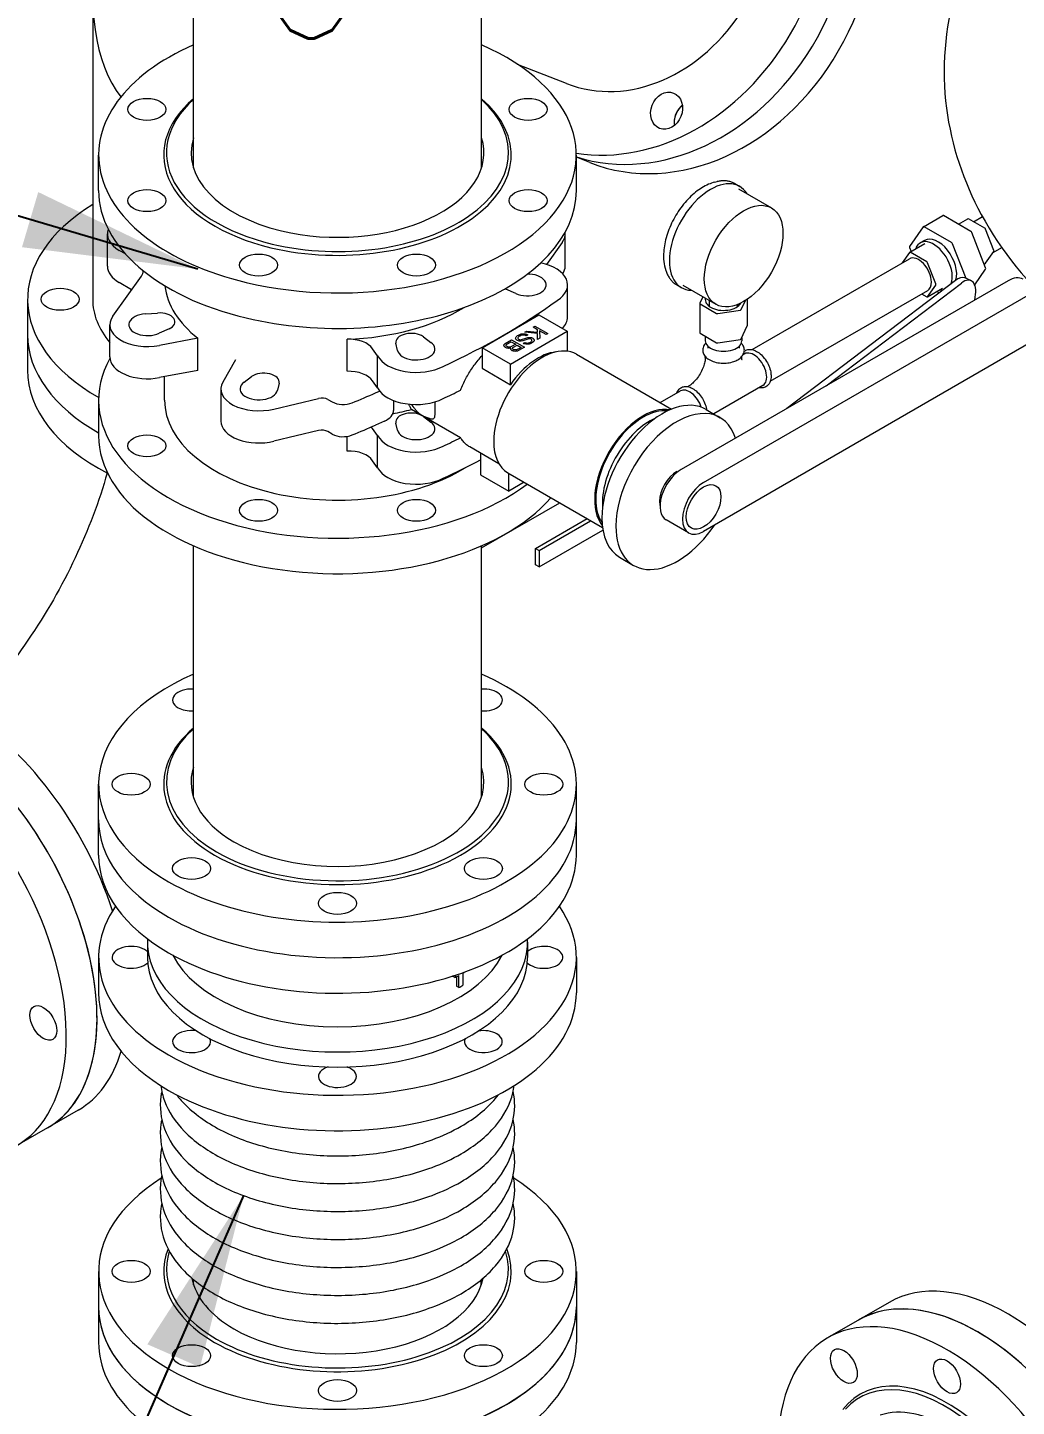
# Model space of a CAD drawing. Header units: millimetres. Extents: x -312439 to 477422, y -331570 to 212570.
# Drawn here: x 343486 to 344193, y 139123 to 140110 of the extents above; entities that cross this region are included whole.
import ezdxf

# ---------------------------------------------------------------- set-up
doc = ezdxf.new("R2010")
doc.units = ezdxf.units.MM
doc.layers.add('ARCONDTEXTO', color=4, linetype='Continuous')
doc.layers.add('TEXTO FORMATO', color=4, linetype='Continuous')
doc.styles.add('ROMAND', font='ROMAND.SHX')
doc.styles.add('ROMANS', font='romans.shx', dxfattribs={"height": 187.5})
doc.dimstyles.new('1-50 (MILIMETRO)', dxfattribs={"dimscale": 0, "dimtxt": 125, "dimasz": 125, "dimexe": 100, "dimexo": 100, "dimgap": 50, "dimtad": 0, "dimdec": 0, "dimzin": 0, "dimdsep": 46, "dimtxsty": 'ROMAND', "dimcen": -390, "dimclrd": 1, "dimclre": 1, "dimclrt": 3, "dimadec": 0, "dimazin": 0, "dimtfac": 1, "dimtdec": 0, "dimtix": 1, "dimtmove": 2, "dimatfit": 2, "dimfxl": 1, "dimtvp": 1, "dimtolj": 1, "dimtzin": 0, "dimarcsym": 0})

msp = doc.modelspace()

# ---------------------------------------------------------------- linework, layer by layer
at = {"color": 5, "linetype": 'Continuous', "lineweight": 0, "extrusion": (4.44089e-16, 0.816497, 0.57735)}
for p, q in [((343604.425, 140009.347), (343604.425, 140494.298)), ((343810.55, 140009.347), (343810.55, 140340.239)), ((344126.509, 139967.044), (344116.713, 139953.107)), ((344126.634, 139967.159), (344140.49, 139975.159)), ((344146.781, 139955.793), (344127.19, 139967.104)), ((344160.638, 139963.793), (344141.046, 139975.104)), ((344151.622, 139968.998), (344158.367, 139972.892)), ((344170.587, 139966.049), (344158.81, 139972.849)), ((344162.48, 139970.729), (344168.822, 139974.391)), ((344127.479, 139957.414), (344124.335, 139955.599)), ((344171.115, 139937.698), (344161.319, 139962.946)), ((344177.018, 139950.197), (344171.129, 139965.375)), ((344116.699, 139948.8), (344111.372, 139941.222)), ((344116.713, 139952.199), (344117.776, 139949.457)), ((344116.798, 139948.892), (344127.51, 139955.077)), ((344129.018, 139942.049), (344117.24, 139948.849)), ((344157.08, 139930.159), (344147.463, 139954.946)), ((344171.129, 139941.097), (344177.018, 139949.475)), ((344176.456, 139948.676), (344182.649, 139952.251)), ((344004.036, 139879.252), (344116.607, 139944.245)), ((344135.449, 139926.197), (344129.56, 139941.375)), ((344163.273, 139925.634), (344171.115, 139936.79)), ((344170.051, 139940.44), (344171.03, 139941.005)), ((344017.08, 139856.66), (344129.651, 139921.653)), ((344125.347, 139919.168), (344129.018, 139917.049)), ((344129.46, 139917.005), (344140.173, 139923.19)), ((344129.56, 139917.097), (344135.449, 139925.475)), ((344136.205, 139920.899), (344137.828, 139919.962)), ((343938.35, 139841.328), (343952.868, 139849.71)), ((343810.55, 139737.419), (343866.458, 139769.698)), ((343604.425, 139559.347), (343604.425, 139738.975)), ((343810.55, 139559.347), (343810.55, 139738.975))]:
    msp.add_line(p, q, dxfattribs=at)
at = {"color": 4, "linetype": 'Continuous', "lineweight": 0, "extrusion": (4.44089e-16, 0.816497, 0.57735)}
for p, q in [((343532.376, 140133.794), (343532.376, 139915.277)), ((343871.193, 140069.58), (343836.325, 140083.233)), ((343536.635, 139993.048), (343536.635, 140018.448)), ((343878.339, 139993.048), (343878.339, 140018.448)), ((343887.926, 140013.047), (343878.339, 140016.801)), ((343977.337, 139998.992), (343979.026, 139999.388)), ((343991.6, 139998.001), (343995.233, 139995.903)), ((343994.276, 139994.246), (344017.917, 139980.598)), ((343542.873, 139939.02), (343542.873, 139962.02)), ((343870.378, 139939.02), (343870.378, 139962.02)), ((343555.79, 139947.667), (343551.318, 139950.249)), ((343868.138, 139955.789), (343857.011, 139940.198)), ((343941.893, 139937.601), (343942.394, 139935.939)), ((343546.837, 139903.307), (343567.201, 139931.846)), ((343560.244, 139922.096), (343551.318, 139927.249)), ((343843.554, 139933.393), (343844.919, 139933.296)), ((344187.164, 139928.505), (343953.337, 139793.505)), ((344149.435, 139928.789), (344028.889, 139837.125)), ((344057.005, 139853.358), (344153.728, 139926.907)), ((344160.612, 139928.61), (344156.319, 139930.492)), ((343834.981, 139919.444), (343828.002, 139922.589)), ((343872.104, 139902.572), (343872.104, 139925.572)), ((343949.883, 139925.744), (343953.515, 139923.647)), ((343954.472, 139925.304), (343978.112, 139911.655)), ((343968.802, 139917.03), (343966.695, 139912.492)), ((343969.367, 139784.25), (344203.194, 139919.25)), ((343485.836, 139915.277), (343485.836, 139864.477)), ((343966.665, 139912.36), (343966.665, 139891.36)), ((343966.924, 139911.999), (343978.702, 139905.199)), ((343973.628, 139910.021), (343973.628, 139914.244)), ((343979.557, 139905.067), (343995.645, 139907.556)), ((343993.649, 139910.021), (343993.649, 139911.499)), ((343996.271, 139907.917), (343999.273, 139914.385)), ((344000.612, 139915.264), (344000.612, 139896.338)), ((343544.596, 139874.076), (343544.596, 139897.076)), ((343570.056, 139904.796), (343578.842, 139905.422)), ((343810.936, 139880.63), (343851.531, 139904.067)), ((343851.531, 139904.067), (343871.828, 139892.348)), ((343586.973, 139894.089), (343579.993, 139890.944)), ((343607.592, 139887.428), (343580.195, 139882.212)), ((343607.592, 139864.428), (343607.592, 139887.428)), ((343768.905, 139888.469), (343774.351, 139884.439)), ((343831.233, 139868.911), (343871.828, 139892.348)), ((343834.932, 139887.431), (343835.04, 139887.891)), ((343834.954, 139886.945), (343834.932, 139887.431)), ((343835.127, 139886.646), (343834.954, 139886.945)), ((343835.04, 139887.891), (343835.278, 139888.303)), ((343835.278, 139888.303), (343835.493, 139888.577)), ((343835.493, 139888.577), (343835.774, 139888.838)), ((343835.774, 139888.838), (343836.292, 139889.262)), ((343836.292, 139889.262), (343837.068, 139889.71)), ((343836.55, 139887.767), (343836.507, 139887.642)), ((343836.507, 139887.642), (343836.507, 139887.343)), ((343836.507, 139887.343), (343836.637, 139887.069)), ((343836.68, 139888.041), (343836.55, 139887.767)), ((343836.637, 139887.069), (343836.896, 139886.77)), ((343836.896, 139888.315), (343836.68, 139888.041)), ((343837.198, 139888.589), (343836.896, 139888.315)), ((343837.068, 139889.71), (343837.521, 139889.947)), ((343837.586, 139888.863), (343837.198, 139888.589)), ((343837.521, 139889.947), (343837.996, 139890.146)), ((343837.802, 139888.988), (343837.586, 139888.863)), ((343838.32, 139889.237), (343837.802, 139888.988)), ((343837.996, 139890.146), (343838.471, 139890.32)), ((343839.01, 139889.486), (343838.32, 139889.237)), ((343838.471, 139890.32), (343838.924, 139890.457)), ((343838.924, 139890.457), (343839.398, 139890.557)), ((343839.657, 139889.66), (343839.01, 139889.486)), ((343839.398, 139890.557), (343839.895, 139890.619)), ((343840.304, 139889.71), (343839.657, 139889.66)), ((343839.83, 139886.621), (343841.405, 139887.157)), ((343839.895, 139890.619), (343840.563, 139890.632)), ((343840.995, 139889.685), (343840.304, 139889.71)), ((343840.563, 139890.632), (343841.297, 139890.607)), ((343841.513, 139889.586), (343840.995, 139889.685)), ((343841.297, 139890.607), (343841.815, 139890.507)), ((343841.405, 139887.157), (343843.541, 139887.867)), ((343841.426, 139891.771), (343842.807, 139892.568)), ((343850.66, 139890.824), (343841.426, 139891.771)), ((343841.987, 139889.411), (343841.513, 139889.586)), ((343841.815, 139890.507), (343842.289, 139890.383)), ((343842.505, 139889.212), (343841.987, 139889.411)), ((343842.289, 139890.383), (343842.764, 139890.208)), ((343843.584, 139889.835), (343842.505, 139889.212)), ((343842.764, 139890.208), (343843.196, 139890.009)), ((343842.807, 139892.568), (343850.574, 139891.771)), ((343843.196, 139890.009), (343843.584, 139889.835)), ((343843.541, 139887.867), (343843.8, 139887.916)), ((343843.8, 139887.916), (343844.296, 139888.004)), ((343844.512, 139887.007), (343843.951, 139886.883)), ((343844.296, 139888.004), (343844.792, 139888.041)), ((343844.792, 139887.044), (343844.512, 139887.007)), ((343844.792, 139888.041), (343845.051, 139888.041)), ((343845.439, 139886.995), (343844.792, 139887.044)), ((343845.051, 139888.041), (343845.741, 139887.966)), ((343846.043, 139886.77), (343845.439, 139886.995)), ((343845.741, 139887.966), (343846.173, 139887.867)), ((343846.173, 139887.867), (343846.82, 139887.617)), ((343846.82, 139887.617), (343847.208, 139887.393)), ((343847.208, 139887.393), (343847.575, 139887.132)), ((343847.467, 139895.309), (343848.632, 139895.981)), ((343850.574, 139893.515), (343847.467, 139895.309)), ((343847.575, 139887.132), (343847.834, 139886.858)), ((343848.632, 139895.981), (343857.866, 139890.7)), ((343850.574, 139891.771), (343850.574, 139893.515)), ((343850.66, 139886.49), (343850.66, 139890.824)), ((343852.128, 139887.386), (343850.66, 139886.49)), ((343856.701, 139890.027), (343852.084, 139892.643)), ((343852.084, 139892.643), (343852.128, 139887.386)), ((343857.866, 139890.7), (343856.701, 139890.027)), ((343871.828, 139892.348), (343871.828, 139878.118)), ((343966.924, 139890.999), (343978.702, 139884.199)), ((343970.595, 139888.88), (343970.595, 139885.605)), ((343996.271, 139886.917), (344000.582, 139896.206)), ((343996.682, 139887.803), (343996.682, 139885.605)), ((343714.315, 139863.739), (343714.315, 139886.739)), ((343736.161, 139874.829), (343732.561, 139879.827)), ((343750.359, 139878.702), (343749.275, 139883.775)), ((343810.936, 139880.63), (343810.936, 139865.913)), ((343831.233, 139868.911), (343810.936, 139880.63)), ((343826.583, 139882.603), (343826.712, 139882.927)), ((343826.583, 139882.255), (343826.583, 139882.603)), ((343826.626, 139882.13), (343826.583, 139882.255)), ((343826.712, 139881.831), (343826.626, 139882.13)), ((343826.712, 139882.927), (343826.928, 139883.201)), ((343826.842, 139881.507), (343826.712, 139881.831)), ((343827.058, 139881.233), (343826.842, 139881.507)), ((343826.928, 139883.201), (343827.187, 139883.45)), ((343827.748, 139880.735), (343827.058, 139881.233)), ((343827.187, 139883.45), (343827.36, 139883.6)), ((343827.36, 139883.6), (343831.933, 139886.24)), ((343828.525, 139880.386), (343827.748, 139880.735)), ((343828.136, 139882.304), (343828.179, 139882.628)), ((343828.223, 139882.005), (343828.136, 139882.304)), ((343828.179, 139882.628), (343828.395, 139882.902)), ((343828.481, 139881.706), (343828.223, 139882.005)), ((343828.395, 139882.902), (343828.697, 139883.176)), ((343828.827, 139881.457), (343828.481, 139881.706)), ((343828.999, 139880.262), (343828.525, 139880.386)), ((343828.697, 139883.176), (343831.761, 139884.945)), ((343829.258, 139881.208), (343828.827, 139881.457)), ((343829.474, 139880.187), (343828.999, 139880.262)), ((343829.733, 139881.084), (343829.258, 139881.208)), ((343829.949, 139880.162), (343829.474, 139880.187)), ((343830.121, 139881.009), (343829.733, 139881.084)), ((343830.984, 139880.262), (343829.949, 139880.162)), ((343830.553, 139881.009), (343830.121, 139881.009)), ((343830.984, 139881.059), (343830.553, 139881.009)), ((343831.416, 139881.208), (343830.984, 139881.059)), ((343831.545, 139880.386), (343830.984, 139880.262)), ((343831.329, 139879.913), (343831.459, 139880.237)), ((343831.373, 139879.639), (343831.329, 139879.913)), ((343831.459, 139879.34), (343831.373, 139879.639)), ((343831.89, 139881.383), (343831.416, 139881.208)), ((343831.459, 139880.237), (343831.545, 139880.386)), ((343831.675, 139879.066), (343831.459, 139879.34)), ((343831.933, 139878.817), (343831.675, 139879.066)), ((343831.761, 139884.945), (343834.954, 139883.151)), ((343834.954, 139883.151), (343831.89, 139881.383)), ((343831.933, 139886.24), (343841.167, 139880.959)), ((343832.494, 139878.493), (343831.933, 139878.817)), ((343832.926, 139878.293), (343832.494, 139878.493)), ((343832.753, 139880.237), (343832.796, 139880.461)), ((343832.753, 139879.938), (343832.753, 139880.237)), ((343832.926, 139879.639), (343832.753, 139879.938)), ((343832.796, 139880.461), (343833.012, 139880.735)), ((343833.271, 139879.39), (343832.926, 139879.639)), ((343833.401, 139878.169), (343832.926, 139878.293)), ((343833.012, 139880.735), (343833.357, 139880.984)), ((343833.703, 139879.19), (343833.271, 139879.39)), ((343833.357, 139880.984), (343835.99, 139882.553)), ((343833.918, 139878.069), (343833.401, 139878.169)), ((343834.177, 139879.066), (343833.703, 139879.19)), ((343834.436, 139878.019), (343833.918, 139878.069)), ((343835.127, 139879.066), (343834.177, 139879.066)), ((343834.997, 139878.044), (343834.436, 139878.019)), ((343835.083, 139878.044), (343834.997, 139878.044)), ((343835.644, 139878.119), (343835.083, 139878.044)), ((343835.45, 139886.26), (343835.127, 139886.646)), ((343835.644, 139879.165), (343835.127, 139879.066)), ((343835.774, 139885.998), (343835.45, 139886.26)), ((343836.076, 139879.315), (343835.644, 139879.165)), ((343836.162, 139878.219), (343835.644, 139878.119)), ((343836.205, 139885.749), (343835.774, 139885.998)), ((343835.99, 139882.553), (343838.881, 139880.884)), ((343836.55, 139879.489), (343836.076, 139879.315)), ((343836.594, 139878.368), (343836.162, 139878.219)), ((343836.939, 139885.5), (343836.205, 139885.749)), ((343836.766, 139879.614), (343836.55, 139879.489)), ((343837.025, 139878.567), (343836.594, 139878.368)), ((343838.881, 139880.884), (343836.766, 139879.614)), ((343836.896, 139886.77), (343837.349, 139886.534)), ((343837.413, 139885.375), (343836.939, 139885.5)), ((343841.167, 139880.959), (343837.025, 139878.567)), ((343837.349, 139886.534), (343837.759, 139886.397)), ((343838.169, 139885.313), (343837.413, 139885.375)), ((343837.759, 139886.397), (343838.19, 139886.347)), ((343838.967, 139885.326), (343838.169, 139885.313)), ((343838.19, 139886.347), (343838.665, 139886.372)), ((343838.665, 139886.372), (343839.204, 139886.459)), ((343839.722, 139885.487), (343838.967, 139885.326)), ((343839.204, 139886.459), (343839.83, 139886.621)), ((343839.959, 139885.55), (343839.722, 139885.487)), ((343843.67, 139886.795), (343839.959, 139885.55)), ((343840.304, 139883.756), (343841.426, 139884.404)), ((343840.52, 139883.631), (343840.304, 139883.756)), ((343840.909, 139883.457), (343840.52, 139883.631)), ((343841.34, 139883.308), (343840.909, 139883.457)), ((343842.117, 139883.108), (343841.34, 139883.308)), ((343841.426, 139884.404), (343841.901, 139884.18)), ((343841.901, 139884.18), (343842.376, 139884.055)), ((343842.786, 139883.046), (343842.117, 139883.108)), ((343842.376, 139884.055), (343843.109, 139883.98)), ((343843.239, 139883.058), (343842.786, 139883.046)), ((343843.109, 139883.98), (343843.454, 139883.98)), ((343843.886, 139883.133), (343843.239, 139883.058)), ((343843.454, 139883.98), (343844.015, 139884.055)), ((343843.951, 139886.883), (343843.67, 139886.795)), ((343844.123, 139883.171), (343843.886, 139883.133)), ((343844.015, 139884.055), (343844.49, 139884.18)), ((343844.576, 139883.283), (343844.123, 139883.171)), ((343844.49, 139884.18), (343844.965, 139884.354)), ((343844.792, 139883.357), (343844.576, 139883.283)), ((343845.267, 139883.482), (343844.792, 139883.357)), ((343844.965, 139884.354), (343845.612, 139884.678)), ((343845.698, 139883.681), (343845.267, 139883.482)), ((343845.612, 139884.678), (343845.957, 139884.927)), ((343846.173, 139883.905), (343845.698, 139883.681)), ((343845.957, 139884.927), (343846.367, 139885.338)), ((343846.54, 139886.26), (343846.043, 139886.77)), ((343847.165, 139884.478), (343846.173, 139883.905)), ((343846.367, 139885.338), (343846.518, 139885.624)), ((343846.518, 139885.624), (343846.583, 139885.936)), ((343846.583, 139885.936), (343846.54, 139886.26)), ((343847.316, 139884.616), (343847.165, 139884.478)), ((343847.597, 139884.902), (343847.316, 139884.616)), ((343847.726, 139885.051), (343847.597, 139884.902)), ((343847.942, 139885.326), (343847.726, 139885.051)), ((343847.834, 139886.858), (343848.007, 139886.584)), ((343848.071, 139885.6), (343847.942, 139885.326)), ((343848.007, 139886.584), (343848.115, 139886.297)), ((343848.158, 139885.898), (343848.071, 139885.6)), ((343848.115, 139886.297), (343848.158, 139885.898)), ((344203.194, 139884.25), (343969.367, 139749.25)), ((343972.432, 139881.751), (343972.432, 139880.414)), ((343979.557, 139884.067), (343995.645, 139886.556)), ((343994.845, 139881.751), (343994.845, 139880.414)), ((343634.533, 139871.873), (343625.499, 139856.055)), ((343736.161, 139851.829), (343736.161, 139874.829)), ((343831.233, 139854.194), (343831.233, 139868.911)), ((343878.341, 139875.974), (343946.447, 139836.653)), ((343970.595, 139873.714), (343970.595, 139874.33)), ((343996.682, 139873.714), (343996.682, 139874.33)), ((343998.767, 139876.21), (343997.536, 139875.499)), ((343607.592, 139864.428), (343580.195, 139859.212)), ((343583.788, 139843.048), (343583.788, 139859.896)), ((343640.623, 139855.939), (343646.07, 139859.969)), ((343810.936, 139865.913), (343831.233, 139854.194)), ((343624.136, 139851.154), (343624.136, 139828.154)), ((343665.7, 139855.275), (343664.615, 139850.202)), ((343736.161, 139851.829), (343732.561, 139856.827)), ((343734.712, 139848.349), (343737.615, 139849.628)), ((343958.67, 139853.06), (343958.137, 139852.752)), ((344011.811, 139853.618), (343976.636, 139833.309)), ((343536.635, 139843.048), (343536.635, 139817.648)), ((343662.036, 139836.796), (343693.96, 139844.391)), ((343700.623, 139843.622), (343703.68, 139841.857)), ((343747.613, 139842.856), (343747.613, 139835.792)), ((343741.055, 139828.143), (343734.712, 139825.349)), ((343795.522, 139816.236), (343760.423, 139836.5)), ((343768.905, 139831.469), (343774.351, 139827.439)), ((343971.29, 139836.45), (343981.304, 139830.567)), ((343693.96, 139821.391), (343662.036, 139813.796)), ((343703.68, 139818.857), (343700.623, 139820.622)), ((343736.161, 139817.829), (343732.561, 139822.827)), ((343750.359, 139821.702), (343749.275, 139826.775)), ((343714.315, 139806.739), (343714.315, 139817.208)), ((343736.161, 139794.829), (343736.161, 139817.829)), ((343822.927, 139797.659), (343802.126, 139809.668)), ((343736.161, 139794.829), (343732.561, 139799.827)), ((343809.841, 139805.214), (343809.841, 139789.772)), ((343809.841, 139789.772), (343830.138, 139778.053)), ((343829.351, 139791.122), (343897.033, 139752.046)), ((343830.138, 139778.053), (343830.138, 139790.667)), ((343841.062, 139784.36), (343830.138, 139778.053)), ((343849.145, 139737.114), (343886.02, 139758.404)), ((343851.699, 139735.639), (343888.575, 139756.929)), ((343851.699, 139723.839), (343897.323, 139750.18)), ((343958.651, 139748.188), (343942.62, 139757.443)), ((343849.145, 139725.314), (343849.145, 139737.114)), ((343849.145, 139737.114), (343851.699, 139735.639)), ((343851.699, 139735.639), (343851.699, 139723.839)), ((343909.25, 139730.851), (343919.264, 139724.968)), ((343851.699, 139723.839), (343849.145, 139725.314)), ((343536.635, 139517.648), (343536.635, 139568.448)), ((343878.339, 139517.648), (343878.339, 139568.448)), ((343571.541, 139455.461), (343571.541, 139444.648)), ((343843.434, 139455.461), (343843.434, 139444.648)), ((343536.635, 139444.648), (343536.635, 139419.248)), ((343878.339, 139444.648), (343878.339, 139419.248)), ((343797.102, 139433.335), (343797.102, 139424.638)), ((343791.439, 139430.164), (343789.837, 139431.089)), ((343792.653, 139430.811), (343792.653, 139423.916)), ((343794.253, 139422.993), (343792.653, 139423.916)), ((343794.253, 139422.993), (343794.253, 139431.69)), ((343522.1, 139335.44), (343478.106, 139310.04)), ((343536.635, 139220.048), (343536.635, 139169.248)), ((343878.339, 139220.048), (343878.339, 139169.248)), ((343604.609, 139210.373), (343604.609, 139214.123)), ((343810.366, 139210.373), (343810.366, 139214.123)), ((344102.056, 139197.885), (344058.062, 139172.485))]:
    msp.add_line(p, q, dxfattribs=at)
at = {"color": 4, "linetype": 'Continuous', "lineweight": 0}
for centre, major_axis, ratio, start_param, end_param in [((343950.219, 140172.138), (-62.293, -159.091), 0.8133896, 0, 2.7721926), ((343916.518, 140185.334), (62.293, 159.091), 0.8133896, 3.3210613, 5.7170734), ((343933.369, 140178.736), (-62.293, -159.091), 0.8133896, 0.0554243, 2.6712437), ((343933.369, 140178.736), (62.293, 159.091), 0.8133896, 3.197017, 5.8128363), ((343916.518, 140185.334), (45.325, 115.754), 0.8133896, 3.1415927, 5.8476683), ((343656.688, 140224.279), (-83.802, -180.843), 0.5077224, 5.209054, 6.0289985), ((343707.487, 140018.448), (-170.852, 0), 0.5773503, 5.3599285, 7.4612826), ((343707.487, 140018.448), (-170.852, 0), 0.5773503, 1.1780972, 4.0648495), ((343707.487, 140018.448), (-124.312, 0), 0.5773503, 5.6898207, 7.4612826), ((343707.487, 140020.048), (122.352, 0), 0.5773503, 2.5724111, 4.3196899), ((343707.487, 140018.448), (-124.312, 0), 0.5773503, 1.1780972, 3.7349573), ((343707.487, 140020.048), (122.352, 0), 0.5773503, 4.3196899, 6.8523669), ((343959.728, 140043.476), (-4.957, -12.659), 0.8133896, 4.0999845, 5.3247935), ((343959.728, 140043.476), (4.957, 12.659), 0.8133896, 1.448158, 2.1832008), ((343959.728, 140043.476), (4.957, 12.659), 0.8133896, 0.9583918, 1.448158), ((343974.374, 139959.775), (-20.859, -36.128), 0.5773503, 2.8375594, 6.5872185), ((343707.487, 139993.048), (170.852, 0), 0.5773503, 3.1415927, 4.3196899), ((343707.487, 139993.048), (170.852, 0), 0.5773503, 4.3196899, 6.2831853), ((343656.688, 139915.277), (-170.852, 0), 0.5773503, 5.5272038, 7.0751373), ((343571.705, 139962.02), (-28.832, 0), 0.5773503, 6.078, 7.0685835), ((343843.269, 139962.02), (27.109, 0), 0.5773503, 5.8737687, 6.3559681), ((343571.705, 139939.02), (-28.832, 0), 0.5773503, 0, 0.7853982), ((343843.298, 139925.572), (28.806, 0), 0.5773503, 5.5507149, 7.5144461), ((343843.269, 139939.02), (27.109, 0), 0.5773503, 5.9220989, 6.2831853), ((343550.215, 139935.886), (18.371, 0), 0.5773503, 5.8923976, 6.2577611), ((343843.269, 139925.576), (13.472, 0), 0.5773503, 4.0497563, 7.7312146), ((344149.435, 139914.789), (6.884, 15.704), 0.493747, 0, 0.7260513), ((344153.728, 139912.907), (-6.884, -15.704), 0.493747, 1.8967117, 3.867644), ((344187.164, 139911.005), (10.717, 18.562), 0.5773503, 0, 0.7853982), ((343707.487, 139929.548), (-123.699, 0), 0.5773503, 0.06591, 0.6307786), ((343834.783, 139927.606), (-11.023, 0), 0.5773503, 0.8477105, 0.9081637), ((343656.688, 139915.277), (-124.312, 0), 0.5773503, 0, 0.4471198), ((343656.688, 139915.277), (124.312, 0), 0.5773503, 3.1415927, 3.5887125), ((343707.487, 139958.048), (123.699, 0), 0.5773503, 4.7676151, 5.5340199), ((343458.072, 140102.048), (520.517, 0), 0.5773503, 5.3865482, 5.6090261), ((343967.55, 139912.36), (-0.885, 0), 0.5773503, 6.0213859, 7.0685835), ((343983.638, 139914.849), (-13.044, 0), 0.5773503, 6.1406542, 7.0685835), ((343983.638, 139906.605), (-13.044, 0), 0.5773503, 5.5872933, 5.7039844), ((343983.638, 139914.849), (-13.044, 0), 0.5773503, 0.7853982, 2.8363511), ((343983.638, 139906.605), (-13.044, 0), 0.5773503, 3.7207935, 3.8374847), ((343995.416, 139908.049), (0.885, 0), 0.5773503, 4.9741884, 6.0213859), ((343571.705, 139897.076), (-27.109, 0), 0.5773503, 5.8737687, 8.1724889), ((343571.705, 139897.076), (-13.472, 0), 0.5773503, 4.8351545, 8.5166127), ((343580.192, 139899.106), (11.023, 0), 0.5773503, 5.3750201, 7.9767471), ((343843.298, 139902.572), (28.806, 0), 0.5773503, 5.7666453, 6.2831853), ((343979.328, 139905.56), (0.885, 0), 0.5773503, 3.9269908, 4.9741884), ((343656.688, 139889.877), (-170.852, 0), 0.5773503, 0, 0.7916563), ((343656.688, 139889.877), (170.852, 0), 0.5773503, 3.1415927, 3.9332489), ((343715.329, 139876.149), (-18.371, 0), 0.5773503, 3.4957179, 4.7676151), ((343760.215, 139884.554), (11.023, 0), 0.5773503, 0.6626311, 3.2643581), ((343967.55, 139891.36), (-0.885, 0), 0.5773503, 0, 0.7853982), ((343995.416, 139887.049), (0.885, 0), 0.5773503, 4.9741884, 6.0213859), ((343999.727, 139896.338), (0.885, 0), 0.5773503, 6.0213859, 6.2831853), ((343763.73, 139879.654), (-13.472, 0), 0.5773503, 0.1227655, 3.8042237), ((343853.846, 139833.548), (-24.495, -42.426), 0.5773503, 3.1415927, 5.4977871), ((343850.983, 139835.201), (23.27, 40.305), 0.5773503, 0.3872078, 1.4290703), ((343983.638, 139885.605), (-13.044, 0), 0.5773503, 0, 3.1415927), ((343979.328, 139884.56), (0.885, 0), 0.5773503, 3.9269908, 4.9741884), ((344005.289, 139864.914), (6.522, -11.296), 0.5773503, 0, 3.1415927), ((343707.487, 139843.048), (170.852, 0), 0.5773503, 2.833735, 5.6302998), ((343571.705, 139874.076), (-27.109, 0), 0.5773503, 0, 1.8893036), ((343763.737, 139879.638), (-28.806, 0), 0.5773503, 0.2933434, 2.3032668), ((343656.688, 139864.477), (-170.852, 0), 0.5773503, 0, 0.8434161), ((343654.76, 139856.054), (11.023, 0), 0.5773503, 6.1604182, 8.7621453), ((343715.329, 139853.149), (-18.371, 0), 0.5773503, 3.4957179, 4.7676151), ((343651.245, 139851.154), (27.109, 0), 0.5773503, 2.8230854, 5.1218056), ((343651.245, 139851.154), (-13.472, 0), 0.5773503, 5.6205526, 9.3020109), ((343419.211, 140085.092), (517.381, 0), 0.5773503, 5.3282352, 5.3682023), ((343763.737, 139856.638), (-28.806, 0), 0.5773503, 0.2933434, 2.3032668), ((343458.072, 140079.048), (520.517, 0), 0.5773503, 5.3865482, 5.4177363), ((343959.39, 139838.414), (6.522, -11.296), 0.5773503, 1.2234231, 3.1415927), ((343707.487, 139843.048), (-123.699, 0), 0.5773503, 0, 2.4003829), ((343696.293, 139841.122), (6.124, 0), 0.5773503, 0.7853982, 1.961584), ((343711.475, 139846.357), (11.023, 0), 0.5773503, 3.9269908, 5.3544297), ((343926.095, 139791.835), (-24.495, -42.426), 0.5773503, 3.3370905, 6.064011), ((343940.27, 139783.651), (-31.02, -52.799), 0.5823607, 3.1415927, 5.5021835), ((343950.284, 139777.768), (-31.02, -52.799), 0.5823607, 2.6525624, 5.5021835), ((343651.245, 139828.154), (-27.109, 0), 0.5773503, 0, 1.9802129), ((343730.95, 139835.792), (16.663, 0), 0.5773503, 5.3639692, 6.2831853), ((343707.487, 139901.048), (123.699, 0), 0.5773503, 5.0382336, 5.1546022), ((343760.215, 139827.554), (11.023, 0), 0.5773503, 0.6626311, 3.2643581), ((343558.977, 140003.791), (233.085, -175.431), 0.1043952, 5.905742, 5.9619009), ((343926.095, 139791.835), (23.921, 41.432), 0.5773503, 0.7853982, 2.8735652), ((343930.831, 139789.1), (-23.921, -41.432), 0.5773503, 3.805993, 5.5722222), ((343926.095, 139791.835), (23.921, 41.432), 0.5773503, 0.2430827, 0.7853982), ((343696.293, 139818.122), (-6.124, 0), 0.5773503, 3.9269908, 5.1031767), ((343711.475, 139823.357), (-11.023, 0), 0.5773503, 0.7853982, 2.212837), ((343419.211, 140062.092), (-517.381, 0), 0.5773503, 2.1866425, 2.2266097), ((343715.329, 139819.149), (-18.371, 0), 0.5773503, 3.4957179, 3.6171654), ((343763.73, 139822.654), (-13.472, 0), 0.5773503, 0.1227655, 3.8042237), ((343707.487, 139817.648), (-170.852, 0), 0.5773503, 0, 2.6758126), ((343763.737, 139822.638), (-28.806, 0), 0.5773503, 0.2933434, 2.3032668), ((343458.072, 140045.048), (520.517, 0), 0.5773503, 5.3865482, 5.4177363), ((343853.846, 139833.548), (-24.495, -42.426), 0.5773503, 5.4977871, 6.2831853), ((343715.329, 139796.149), (-18.371, 0), 0.5773503, 3.4957179, 4.7676151), ((343458.072, 140022.048), (520.517, 0), 0.5773503, 5.3865482, 5.4544475), ((343763.737, 139799.638), (-28.806, 0), 0.5773503, 0.2933434, 2.3032668), ((343953.337, 139776.005), (-10.717, -18.562), 0.5773503, 3.9269908, 6.2831853), ((343950.284, 139777.768), (-8.773, -15.195), 0.5773503, 3.9269908, 5.4977871), ((343969.367, 139766.75), (10.717, 18.562), 0.5773503, 0.7853982, 3.9269908), ((343950.284, 139777.768), (-8.773, -15.195), 0.5773503, 5.4977871, 5.7209135), ((343940.27, 139783.651), (-31.02, -52.799), 0.5823607, 5.5021835, 6.2831853), ((343950.284, 139777.768), (-31.02, -52.799), 0.5823607, 5.5021835, 7.7405636), ((343707.487, 139568.448), (-170.852, 0), 0.5773503, 5.3599285, 7.0685835), ((343707.487, 139568.448), (-170.852, 0), 0.5773503, 0.7853982, 4.0648495), ((343392.68, 139458.002), (-85.426, 147.962), 0.5773503, 2.4008806, 7.0238973), ((343414.677, 139470.702), (85.426, -147.962), 0.5773503, 0, 3.1415927), ((343603.131, 139628.698), (-13.595, 0), 0.5773503, 4.6170765, 7.0685835), ((343811.843, 139628.698), (-13.595, 0), 0.5773503, 1.4754839, 4.8077014), ((343436.674, 139483.402), (-85.426, 147.962), 0.5773503, 4.3548974, 5.4977871), ((343603.131, 139628.698), (-13.595, 0), 0.5773503, 0.7853982, 1.6661088), ((343414.677, 139470.702), (-85.426, 147.962), 0.5773503, 3.1415927, 5.4977871), ((343707.487, 139568.448), (-124.312, 0), 0.5773503, 5.6898207, 7.0685835), ((343707.487, 139570.048), (122.352, 0), 0.5773503, 2.5724111, 3.9269908), ((343707.487, 139568.448), (-124.312, 0), 0.5773503, 0.7853982, 3.7349573), ((343707.487, 139570.048), (122.352, 0), 0.5773503, 3.9269908, 6.8523669), ((343707.487, 139543.048), (-170.852, 0), 0.5773503, 0, 0.7853982), ((343707.487, 139543.048), (170.852, 0), 0.5773503, 3.1415927, 3.9269908), ((343707.487, 139543.048), (-170.852, 0), 0.5773503, 0.7853982, 3.1415927), ((343707.487, 139543.048), (170.852, 0), 0.5773503, 3.9269908, 6.2831853), ((343707.487, 139517.648), (170.852, 0), 0.5773503, 3.1415927, 3.9269908), ((343707.487, 139517.648), (170.852, 0), 0.5773503, 3.9269908, 6.2831853), ((343707.487, 139444.648), (170.852, 0), 0.5773503, 2.7625544, 3.9269908), ((343707.487, 139444.648), (170.852, 0), 0.5773503, 3.9269908, 6.6622236), ((343559.906, 139444.648), (13.595, 0), 0.5773503, 0.7853982, 5.7639057), ((343707.487, 139455.461), (-135.947, 0), 0.5773503, 6.2526983, 9.455265), ((343559.906, 139444.648), (13.595, 0), 0.5773503, 0.543593, 0.7853982), ((343707.487, 139444.648), (-135.947, 0), 0.5773503, 0, 3.1415927), ((343707.487, 139465.621), (-122.474, 0), 0.5773503, 0.2785726, 2.8630201), ((343855.069, 139444.648), (13.595, 0), 0.5773503, 3.6608723, 7.0685835), ((343855.069, 139444.648), (13.595, 0), 0.5773503, 0.7853982, 2.5979996), ((343706.793, 139483.83), (125.718, 0), 0.5773503, 5.5138163, 5.529246), ((343707.487, 139489.717), (82.062, 183.423), 0.4956684, 4.6132657, 4.6141462), ((343706.793, 139490.118), (84.235, 188.281), 0.4956684, 4.6145045, 4.6247609), ((343706.793, 139483.83), (125.718, 0), 0.5773503, 5.451052, 5.481758), ((343706.793, 139475.133), (125.718, 0), 0.5773503, 5.481758, 5.5138163), ((343707.487, 139419.248), (-170.852, 0), 0.5773503, 0, 0.7853982), ((343707.487, 139419.248), (-170.852, 0), 0.5773503, 0.7853982, 3.1415927), ((343603.131, 139384.398), (13.595, 0), 0.5773503, 1.3046778, 6.5493038), ((343811.843, 139384.398), (13.595, 0), 0.5773503, 2.8754741, 7.0685835), ((343811.843, 139384.398), (13.595, 0), 0.5773503, 0.7853982, 1.8369149), ((343436.674, 139483.402), (-85.426, 147.962), 0.5773503, 3.1415927, 3.6442653), ((343707.487, 139359.442), (13.595, 0), 0.5773503, 2.090076, 7.0685835), ((343707.487, 139359.442), (13.595, 0), 0.5773503, 0.7853982, 1.0515167), ((343707.487, 139220.048), (-170.852, 0), 0.5773503, 5.5424733, 7.0685835), ((343707.487, 139220.048), (-170.852, 0), 0.5773503, 0.7853982, 3.8823047), ((343707.487, 139220.048), (-124.312, 0), 0.5773503, 6.0571064, 7.0685835), ((343707.487, 139220.048), (-124.312, 0), 0.5773503, 0.7853982, 3.3676716), ((343707.487, 139221.648), (122.352, 0), 0.5773503, 2.9580887, 3.9269908), ((343707.487, 139221.648), (122.352, 0), 0.5773503, 3.9269908, 6.4666893), ((343707.487, 139221.648), (104.716, 0), 0.5773503, 3.2490788, 3.9269908), ((343707.487, 139221.648), (104.716, 0), 0.5773503, 3.9269908, 6.1756992), ((344165.485, 139037.223), (85.426, -147.962), 0.5773503, 0, 3.1415927), ((344187.482, 139049.923), (-85.426, 147.962), 0.5773503, 5.4977871, 6.2831853), ((344143.488, 139024.523), (-85.426, 147.962), 0.5773503, 2.4008806, 7.0238973), ((344165.485, 139037.223), (-85.426, 147.962), 0.5773503, 5.4977871, 6.2831853), ((343707.487, 139194.648), (170.852, 0), 0.5773503, 3.1415927, 6.2831853), ((343707.487, 139194.648), (170.852, 0), 0.5773503, 3.1415927, 3.9269908), ((343707.487, 139194.648), (170.852, 0), 0.5773503, 3.9269908, 6.2831853), ((344187.482, 139049.923), (-85.426, 147.962), 0.5773503, 3.1415927, 5.4977871), ((343707.487, 139169.248), (-170.852, 0), 0.5773503, 0, 3.1415927), ((344165.485, 139037.223), (-85.426, 147.962), 0.5773503, 3.1415927, 5.4977871), ((344143.488, 139024.523), (-62.156, 107.657), 0.5773503, 2.9155137, 6.5092642), ((344142.102, 139023.723), (61.176, -105.96), 0.5773503, 6.0996813, 9.608282), ((344142.102, 139023.723), (52.358, -90.686), 0.5773503, 0.1074861, 3.0341065)]:
    msp.add_ellipse(centre, major_axis=major_axis, ratio=ratio, start_param=start_param, end_param=end_param, dxfattribs=at)
for centre, major_axis, ratio in [((343942.877, 140050.074), (4.957, 12.659), 0.8133896), ((343571.14, 140051.055), (-13.595, 0), 0.5773503), ((343843.835, 140051.055), (-13.595, 0), 0.5773503), ((343571.14, 139985.841), (-13.595, 0), 0.5773503), ((343843.835, 139985.841), (-13.595, 0), 0.5773503), ((343998.014, 139946.126), (-19.902, -34.471), 0.5773503), ((343651.01, 139939.728), (-13.595, 0), 0.5773503), ((343763.964, 139939.728), (-13.595, 0), 0.5773503), ((343509.106, 139915.277), (-13.595, 0), 0.5773503), ((343571.14, 139810.441), (13.595, 0), 0.5773503), ((343969.367, 139766.75), (-8.773, -15.195), 0.5773503), ((343651.01, 139764.328), (13.595, 0), 0.5773503), ((343763.964, 139764.328), (13.595, 0), 0.5773503), ((343559.906, 139568.448), (-13.595, 0), 0.5773503), ((343855.069, 139568.448), (-13.595, 0), 0.5773503), ((343603.131, 139508.198), (-13.595, 0), 0.5773503), ((343811.843, 139508.198), (-13.595, 0), 0.5773503), ((343707.487, 139483.242), (-13.595, 0), 0.5773503), ((343497.036, 139397.752), (-6.797, 11.773), 0.5773503), ((343559.906, 139220.048), (-13.595, 0), 0.5773503), ((343855.069, 139220.048), (-13.595, 0), 0.5773503), ((343603.131, 139159.798), (-13.595, 0), 0.5773503), ((343811.843, 139159.798), (-13.595, 0), 0.5773503), ((344069.697, 139152.333), (-6.797, 11.773), 0.5773503), ((344143.488, 139145.023), (-6.797, 11.773), 0.5773503), ((343707.487, 139134.842), (-13.595, 0), 0.5773503)]:
    msp.add_ellipse(centre, major_axis=major_axis, ratio=ratio, dxfattribs=at)
at = {"color": 5, "linetype": 'Continuous', "lineweight": 0}
for centre, major_axis, start_param, end_param in [((343707.487, 140020.048), (104.716, 0), 2.9636533, 4.3196899), ((343707.487, 140020.048), (104.716, 0), 4.3196899, 6.4611246), ((344127.19, 139966.196), (-0.556, 0.963), 5.4977871, 6.5449847), ((344141.046, 139974.196), (-0.556, 0.963), 5.4977871, 6.2831853), ((344158.81, 139972.126), (-0.442, 0.766), 5.4977871, 6.2831853), ((344170.587, 139965.326), (-0.442, 0.766), 4.4505896, 5.4977871), ((344133.842, 139939.134), (-9.506, 16.465), 3.5787297, 6.7505587), ((344136.986, 139940.949), (-9.506, 16.465), 3.6403335, 6.2831853), ((344160.638, 139962.885), (-0.556, 0.963), 4.4505896, 5.4977871), ((344117.394, 139952.26), (-0.556, 0.963), 0.2617994, 1.3089969), ((344117.24, 139948.126), (-0.442, 0.766), 5.4977871, 6.5449847), ((344146.781, 139954.885), (-0.556, 0.963), 4.4505896, 5.4977871), ((344176.476, 139950.149), (0.442, -0.766), 0.2617994, 1.3089969), ((344123.129, 139932.949), (6.522, -11.296), 0.7853982, 3.1415927), ((344129.018, 139941.326), (-0.442, 0.766), 4.4505896, 5.4977871), ((344170.587, 139941.771), (0.442, -0.766), 0, 0.2617994), ((344170.434, 139937.637), (0.556, -0.963), 0.2617994, 1.3089969), ((344123.129, 139932.949), (6.522, -11.296), 0, 0.7853982), ((344129.018, 139917.771), (0.442, -0.766), 5.4977871, 6.5449847), ((344134.907, 139926.149), (0.442, -0.766), 0.2617994, 1.3089969), ((344133.842, 139939.134), (-9.506, 16.465), 2.6742192, 2.8510779), ((343707.487, 139570.048), (104.716, 0), 2.9636533, 3.9269908), ((343707.487, 139570.048), (104.716, 0), 3.9269908, 6.4611246)]:
    msp.add_ellipse(centre, major_axis=major_axis, ratio=0.5773503, start_param=start_param, end_param=end_param, dxfattribs=at)
for points, knots in [([(344283.51, 140293.826), (344252.521, 140275.934), (344224.366, 140254.164), (344177.967, 140201.588), (344159.511, 140170.609), (344141.842, 140108.968), (344139.504, 140079.987), (344146.584, 140025.017), (344155.399, 139999.167), (344182.451, 139949.205), (344201.768, 139925.91), (344241.992, 139889.507), (344262.053, 139875.255), (344283.51, 139862.866)], [3.1415927, 3.1415927, 3.1415927, 3.1415927, 3.4557519, 3.4557519, 3.7629874, 3.7629874, 4.0012097, 4.0012097, 4.2299678, 4.2299678, 4.4948589, 4.4948589, 4.712389, 4.712389, 4.712389, 4.712389]), ([(343542.694, 139791.002), (343539.895, 139781.045), (343536.547, 139770.856), (343525.077, 139740.423), (343515.447, 139719.983), (343492.891, 139680.555), (343479.921, 139661.597), (343458.698, 139635.396), (343451.045, 139626.79), (343443.309, 139618.861)], [0.36979434, 0.36979434, 0.36979434, 0.36979434, 0.50760913, 0.50760913, 0.77855804, 0.77855804, 1.053397, 1.053397, 1.20100199, 1.20100199, 1.20100199, 1.20100199])]:
    msp.add_open_spline(points, degree=3, knots=knots, dxfattribs=at)
at = {"color": 4, "linetype": 'Continuous', "lineweight": 0}
for points, knots in [([(343977.337, 139998.992), (343974.363, 139998.293), (343971.273, 139996.963), (343965.131, 139993.185), (343962.081, 139990.728), (343956.341, 139984.949), (343953.652, 139981.629), (343948.902, 139974.462), (343946.84, 139970.617), (343943.548, 139962.782), (343942.319, 139958.794), (343940.82, 139951.068), (343940.551, 139947.331), (343940.939, 139941.655), (343941.309, 139939.537), (343941.893, 139937.601)], [1.2825342, 1.2825342, 1.2825342, 1.2825342, 1.6036259, 1.6036259, 1.9268175, 1.9268175, 2.2495613, 2.2495613, 2.5719277, 2.5719277, 2.8943746, 2.8943746, 3.2173127, 3.2173127, 3.4298547, 3.4298547, 3.4298547, 3.4298547]), ([(343991.6, 139998.001), (343990.901, 139998.404), (343990.167, 139998.748), (343988.638, 139999.31), (343987.842, 139999.53), (343986.198, 139999.842), (343985.35, 139999.935), (343983.608, 139999.995), (343982.716, 139999.961), (343980.895, 139999.769), (343979.967, 139999.61), (343979.026, 139999.388)], [0.78539816, 0.78539816, 0.78539816, 0.78539816, 0.88482538, 0.88482538, 0.98425259, 0.98425259, 1.08367981, 1.08367981, 1.18310702, 1.18310702, 1.28253424, 1.28253424, 1.28253424, 1.28253424]), ([(343942.394, 139935.939), (343942.673, 139935.014), (343942.999, 139934.131), (343943.742, 139932.458), (343944.16, 139931.668), (343945.082, 139930.19), (343945.587, 139929.501), (343946.68, 139928.234), (343947.267, 139927.655), (343948.519, 139926.611), (343949.183, 139926.148), (343949.883, 139925.744)], [3.42985474, 3.42985474, 3.42985474, 3.42985474, 3.52928196, 3.52928196, 3.62870917, 3.62870917, 3.72813639, 3.72813639, 3.8275636, 3.8275636, 3.92699082, 3.92699082, 3.92699082, 3.92699082]), ([(343970.943, 139883.876), (343970.638, 139883.562), (343970.359, 139883.232), (343969.448, 139881.969), (343968.993, 139880.933), (343968.687, 139878.916), (343968.763, 139877.956), (343969.329, 139876.119), (343969.826, 139875.248), (343971.226, 139873.57), (343972.179, 139872.789), (343974.456, 139871.417), (343975.806, 139870.846), (343978.712, 139870.001), (343980.268, 139869.728), (343983.427, 139869.496), (343985.029, 139869.534), (343988.14, 139869.917), (343989.648, 139870.262), (343992.018, 139871.096), (343992.939, 139871.512), (343993.78, 139871.998)], [3.4159993, 3.4159993, 3.4159993, 3.4159993, 3.5321536, 3.5321536, 3.8395299, 3.8395299, 4.1031394, 4.1031394, 4.3756618, 4.3756618, 4.6912674, 4.6912674, 5.0313579, 5.0313579, 5.3709906, 5.3709906, 5.7078929, 5.7078929, 6.0452189, 6.0452189, 6.2831853, 6.2831853, 6.2831853, 6.2831853]), ([(343993.78, 139871.998), (343994.983, 139872.692), (343996.024, 139873.528), (343997.573, 139875.405), (343998.115, 139876.434), (343998.575, 139878.466), (343998.568, 139879.443), (343998.122, 139881.306), (343997.688, 139882.187), (343996.867, 139883.292), (343996.611, 139883.591), (343996.334, 139883.876)], [0, 0, 0, 0, 0.3404824, 0.3404824, 0.6555453, 0.6555453, 0.9227642, 0.9227642, 1.1907528, 1.1907528, 1.2963897, 1.2963897, 1.2963897, 1.2963897]), ([(343998.465, 139878.093), (343999.181, 139878.645), (344000.017, 139879.034), (344001.854, 139879.453), (344002.856, 139879.458), (344005.01, 139879.085), (344006.163, 139878.651), (344008.489, 139877.364), (344009.659, 139876.481), (344011.843, 139874.386), (344012.858, 139873.175), (344014.639, 139870.556), (344015.407, 139869.149), (344016.63, 139866.264), (344017.086, 139864.786), (344017.548, 139862.316), (344017.648, 139861.31), (344017.648, 139860.339)], [3.8501977, 3.8501977, 3.8501977, 3.8501977, 4.1031394, 4.1031394, 4.3756618, 4.3756618, 4.6912674, 4.6912674, 5.0313579, 5.0313579, 5.3709906, 5.3709906, 5.7078929, 5.7078929, 6.0452189, 6.0452189, 6.2831853, 6.2831853, 6.2831853, 6.2831853]), ([(343795.522, 139850.236), (343795.675, 139850.639), (343795.833, 139851.041), (343796.553, 139852.831), (343797.16, 139854.211), (343798.458, 139856.931), (343799.149, 139858.271), (343800.595, 139860.891), (343801.35, 139862.17), (343802.903, 139864.646), (343803.727, 139865.885), (343805.46, 139868.339), (343806.368, 139869.554), (343808.254, 139871.935), (343809.232, 139873.1), (343810.468, 139874.491), (343810.701, 139874.75), (343810.936, 139875.007)], [16.8661181, 16.8661181, 16.8661181, 16.8661181, 17.9028988, 17.9028988, 21.4834786, 21.4834786, 25.0640584, 25.0640584, 28.6446382, 28.6446382, 32.2252102, 32.2252102, 35.8057821, 35.8057821, 39.3863541, 39.3863541, 40.2119217, 40.2119217, 40.2119217, 40.2119217]), ([(343970.595, 139873.714), (343970.595, 139873.024), (343970.531, 139872.178), (343970.207, 139870.207), (343969.932, 139869.064), (343969.134, 139866.597), (343968.596, 139865.264), (343967.281, 139862.587), (343966.498, 139861.244), (343964.789, 139858.746), (343963.864, 139857.591), (343962.036, 139855.629), (343961.134, 139854.81), (343959.711, 139853.709), (343959.156, 139853.34), (343958.67, 139853.06)], [0, 0, 0, 0, 0.2067237, 0.2067237, 0.4301851, 0.4301851, 0.6692397, 0.6692397, 0.9172141, 0.9172141, 1.1648786, 1.1648786, 1.4025425, 1.4025425, 1.5707963, 1.5707963, 1.5707963, 1.5707963]), ([(343996.927, 139871.748), (343996.927, 139871.748), (343996.918, 139871.769), (343996.86, 139871.945), (343996.772, 139872.279), (343996.698, 139873.059), (343996.682, 139873.367), (343996.682, 139873.714)], [2.76110414, 2.76110414, 2.76110414, 2.76110414, 2.83104604, 2.83104604, 3.03749612, 3.03749612, 3.14159265, 3.14159265, 3.14159265, 3.14159265]), ([(344017.648, 139860.339), (344017.648, 139858.949), (344017.445, 139857.631), (344016.595, 139855.35), (344015.974, 139854.366), (344014.444, 139852.952), (344013.595, 139852.47), (344011.759, 139851.924), (344010.778, 139851.86), (344009.579, 139851.999), (344009.359, 139852.033), (344009.14, 139852.076)], [0, 0, 0, 0, 0.3404824, 0.3404824, 0.6555453, 0.6555453, 0.9227642, 0.9227642, 1.1907528, 1.1907528, 1.2506401, 1.2506401, 1.2506401, 1.2506401]), ([(343950.197, 139848.168), (343950.283, 139848.416), (343950.378, 139848.659), (343950.947, 139849.926), (343951.617, 139850.837), (343953.211, 139852.111), (343954.08, 139852.525), (343955.954, 139852.953), (343956.957, 139852.958), (343959.11, 139852.585), (343960.263, 139852.151), (343962.59, 139850.864), (343963.759, 139849.981), (343965.944, 139847.886), (343966.959, 139846.675), (343968.74, 139844.056), (343969.507, 139842.649), (343970.731, 139839.764), (343971.186, 139838.286), (343971.492, 139836.657), (343971.523, 139836.477), (343971.551, 139836.297)], [3.4617489, 3.4617489, 3.4617489, 3.4617489, 3.5321536, 3.5321536, 3.8395299, 3.8395299, 4.1031394, 4.1031394, 4.3756618, 4.3756618, 4.6912674, 4.6912674, 5.0313579, 5.0313579, 5.3709906, 5.3709906, 5.7078929, 5.7078929, 6.0452189, 6.0452189, 6.0873157, 6.0873157, 6.0873157, 6.0873157]), ([(343758.211, 139840.315), (343758.496, 139839.711), (343758.803, 139839.12), (343759.531, 139837.84), (343759.963, 139837.157), (343760.423, 139836.5)], [12.4220588, 12.4220588, 12.4220588, 12.4220588, 14.4753929, 14.4753929, 16.9865237, 16.9865237, 16.9865237, 16.9865237]), ([(343768.905, 139831.74), (343768.869, 139831.755), (343768.832, 139831.771), (343768.548, 139831.894), (343768.283, 139832.03), (343767.736, 139832.346), (343767.441, 139832.533), (343766.83, 139832.956), (343766.514, 139833.192), (343765.883, 139833.695), (343765.568, 139833.963), (343764.962, 139834.51), (343764.671, 139834.788), (343764.11, 139835.353), (343763.834, 139835.647), (343763.308, 139836.237), (343763.057, 139836.534), (343762.341, 139837.432), (343761.908, 139838.039), (343761.21, 139839.132), (343760.93, 139839.613), (343760.672, 139840.101)], [19.0802587, 19.0802587, 19.0802587, 19.0802587, 19.2237909, 19.2237909, 20.1714723, 20.1714723, 21.1191538, 21.1191538, 22.0668352, 22.0668352, 23.0145167, 23.0145167, 23.9621981, 23.9621981, 24.9859948, 24.9859948, 26.0097915, 26.0097915, 28.0573848, 28.0573848, 29.6221343, 29.6221343, 29.6221343, 29.6221343]), ([(343777.198, 139841.934), (343777.2, 139841.194), (343777.2, 139840.48), (343777.2, 139839.799), (343777.2, 139838.586), (343777.199, 139837.385), (343777.18, 139835.13), (343777.162, 139834.076), (343777.076, 139832.685), (343777.037, 139832.254), (343776.928, 139831.468), (343776.857, 139831.113), (343776.667, 139830.491), (343776.547, 139830.224), (343776.233, 139829.796), (343776.039, 139829.634), (343775.653, 139829.497), (343775.501, 139829.468), (343775.154, 139829.461), (343774.958, 139829.484), (343774.618, 139829.565), (343774.488, 139829.604), (343774.351, 139829.652)], [-2.0404213, -2.0404213, -2.0404213, -2.0404213, 0, 0, 0, 3.6398027, 3.6398027, 7.2796053, 7.2796053, 9.0995067, 9.0995067, 10.919408, 10.919408, 12.7393093, 12.7393093, 14.5592107, 14.5592107, 15.4903209, 15.4903209, 16.4214311, 16.4214311, 16.9568767, 16.9568767, 16.9568767, 16.9568767]), ([(343802.126, 139809.668), (343801.35, 139810.116), (343800.595, 139810.632), (343799.149, 139811.798), (343798.458, 139812.448), (343797.16, 139813.877), (343796.553, 139814.656), (343795.833, 139815.736), (343795.675, 139815.984), (343795.522, 139816.236)], [200.5122183, 200.5122183, 200.5122183, 200.5122183, 204.0927981, 204.0927981, 207.6733778, 207.6733778, 211.2539576, 211.2539576, 212.2907384, 212.2907384, 212.2907384, 212.2907384]), ([(343581.802, 139348.671), (343581.559, 139347.552), (343581.355, 139346.429), (343580.069, 139337.48), (343580.972, 139329.498), (343586.677, 139314.146), (343591.547, 139306.804), (343604.935, 139293.096), (343613.687, 139286.816), (343634.096, 139276.177), (343645.803, 139271.854), (343670.85, 139265.635), (343684.181, 139263.734), (343711.144, 139262.501), (343724.77, 139263.162), (343751.014, 139266.986), (343763.627, 139270.148), (343782.547, 139277.206), (343789.514, 139280.451), (343795.859, 139284.114)], [3.80182, 3.80182, 3.80182, 3.80182, 3.8442096, 3.8442096, 4.1383608, 4.1383608, 4.4404377, 4.4404377, 4.7634053, 4.7634053, 5.0916471, 5.0916471, 5.4187443, 5.4187443, 5.7449425, 5.7449425, 6.0714643, 6.0714643, 6.2831853, 6.2831853, 6.2831853, 6.2831853]), ([(343581.08, 139352.887), (343581.544, 139349.18), (343582.455, 139345.508), (343586.677, 139334.146), (343591.547, 139326.804), (343604.935, 139313.096), (343613.687, 139306.816), (343634.096, 139296.177), (343645.803, 139291.854), (343670.85, 139285.635), (343684.181, 139283.734), (343711.144, 139282.501), (343724.77, 139283.162), (343751.014, 139286.986), (343763.627, 139290.148), (343782.547, 139297.206), (343789.514, 139300.451), (343795.859, 139304.114)], [3.9991695, 3.9991695, 3.9991695, 3.9991695, 4.1383608, 4.1383608, 4.4404377, 4.4404377, 4.7634053, 4.7634053, 5.0916471, 5.0916471, 5.4187443, 5.4187443, 5.7449425, 5.7449425, 6.0714643, 6.0714643, 6.2831853, 6.2831853, 6.2831853, 6.2831853]), ([(343592.306, 139346.393), (343593.994, 139344.205), (343595.846, 139342.078), (343604.773, 139332.919), (343613.528, 139326.625), (343633.951, 139315.959), (343645.669, 139311.624), (343670.743, 139305.386), (343684.088, 139303.477), (343711.081, 139302.233), (343724.723, 139302.892), (343751.001, 139306.713), (343763.631, 139309.876), (343782.587, 139316.944), (343789.571, 139320.196), (343795.932, 139323.868)], [4.3458548, 4.3458548, 4.3458548, 4.3458548, 4.4394999, 4.4394999, 4.7624737, 4.7624737, 5.090903, 5.090903, 5.4181693, 5.4181693, 5.7445137, 5.7445137, 6.0711873, 6.0711873, 6.2831853, 6.2831853, 6.2831853, 6.2831853]), ([(343795.859, 139304.114), (343805.693, 139309.792), (343814.033, 139316.476), (343826.615, 139331.24), (343830.947, 139339.309), (343833.366, 139349.442), (343833.679, 139351.161), (343833.895, 139352.887)], [0, 0, 0, 0, 0.32816351, 0.32816351, 0.64841186, 0.64841186, 0.71321951, 0.71321951, 0.71321951, 0.71321951]), ([(343795.859, 139284.114), (343805.693, 139289.792), (343814.033, 139296.476), (343826.615, 139311.24), (343830.947, 139319.309), (343834.606, 139334.636), (343834.68, 139341.753), (343833.172, 139348.671)], [0, 0, 0, 0, 0.32816351, 0.32816351, 0.64841186, 0.64841186, 0.91056897, 0.91056897, 0.91056897, 0.91056897]), ([(343795.932, 139323.868), (343805.783, 139329.556), (343814.141, 139336.255), (343821.265, 139344.618), (343821.98, 139345.5), (343822.668, 139346.393)], [0, 0, 0, 0, 0.32834736, 0.32834736, 0.36653417, 0.36653417, 0.36653417, 0.36653417]), ([(343581.802, 139328.671), (343581.559, 139327.552), (343581.355, 139326.429), (343580.069, 139317.48), (343580.972, 139309.498), (343586.677, 139294.146), (343591.547, 139286.804), (343604.935, 139273.096), (343613.687, 139266.816), (343634.096, 139256.177), (343645.803, 139251.854), (343670.85, 139245.635), (343684.181, 139243.734), (343711.144, 139242.501), (343724.77, 139243.162), (343751.014, 139246.986), (343763.627, 139250.148), (343782.547, 139257.206), (343789.514, 139260.451), (343795.859, 139264.114)], [3.80182, 3.80182, 3.80182, 3.80182, 3.8442096, 3.8442096, 4.1383608, 4.1383608, 4.4404377, 4.4404377, 4.7634053, 4.7634053, 5.0916471, 5.0916471, 5.4187443, 5.4187443, 5.7449425, 5.7449425, 6.0714643, 6.0714643, 6.2831853, 6.2831853, 6.2831853, 6.2831853]), ([(343795.859, 139264.114), (343805.693, 139269.792), (343814.033, 139276.476), (343826.615, 139291.24), (343830.947, 139299.309), (343834.606, 139314.636), (343834.68, 139321.753), (343833.172, 139328.671)], [0, 0, 0, 0, 0.32816351, 0.32816351, 0.64841186, 0.64841186, 0.91056897, 0.91056897, 0.91056897, 0.91056897]), ([(343581.802, 139308.671), (343581.559, 139307.552), (343581.355, 139306.429), (343580.069, 139297.48), (343580.972, 139289.498), (343586.677, 139274.146), (343591.547, 139266.804), (343604.935, 139253.096), (343613.687, 139246.816), (343634.096, 139236.177), (343645.803, 139231.854), (343670.85, 139225.635), (343684.181, 139223.734), (343711.144, 139222.501), (343724.77, 139223.162), (343751.014, 139226.986), (343763.627, 139230.148), (343782.547, 139237.206), (343789.514, 139240.451), (343795.859, 139244.114)], [3.80182, 3.80182, 3.80182, 3.80182, 3.8442096, 3.8442096, 4.1383608, 4.1383608, 4.4404377, 4.4404377, 4.7634053, 4.7634053, 5.0916471, 5.0916471, 5.4187443, 5.4187443, 5.7449425, 5.7449425, 6.0714643, 6.0714643, 6.2831853, 6.2831853, 6.2831853, 6.2831853]), ([(343795.859, 139244.114), (343805.693, 139249.792), (343814.033, 139256.476), (343826.615, 139271.24), (343830.947, 139279.309), (343834.606, 139294.636), (343834.68, 139301.753), (343833.172, 139308.671)], [0, 0, 0, 0, 0.32816351, 0.32816351, 0.64841186, 0.64841186, 0.91056897, 0.91056897, 0.91056897, 0.91056897]), ([(343581.802, 139288.671), (343581.559, 139287.552), (343581.355, 139286.429), (343580.069, 139277.48), (343580.972, 139269.498), (343586.677, 139254.146), (343591.547, 139246.804), (343604.935, 139233.096), (343613.687, 139226.816), (343634.096, 139216.177), (343645.803, 139211.854), (343670.85, 139205.635), (343684.181, 139203.734), (343711.144, 139202.501), (343724.77, 139203.162), (343751.014, 139206.986), (343763.627, 139210.148), (343782.547, 139217.206), (343789.514, 139220.451), (343795.859, 139224.114)], [3.80182, 3.80182, 3.80182, 3.80182, 3.8442096, 3.8442096, 4.1383608, 4.1383608, 4.4404377, 4.4404377, 4.7634053, 4.7634053, 5.0916471, 5.0916471, 5.4187443, 5.4187443, 5.7449425, 5.7449425, 6.0714643, 6.0714643, 6.2831853, 6.2831853, 6.2831853, 6.2831853]), ([(343795.859, 139224.114), (343805.693, 139229.792), (343814.033, 139236.476), (343826.615, 139251.24), (343830.947, 139259.309), (343834.606, 139274.636), (343834.68, 139281.753), (343833.172, 139288.671)], [0, 0, 0, 0, 0.32816351, 0.32816351, 0.64841186, 0.64841186, 0.91056897, 0.91056897, 0.91056897, 0.91056897]), ([(343581.802, 139268.671), (343581.559, 139267.552), (343581.355, 139266.429), (343580.069, 139257.48), (343580.972, 139249.498), (343586.677, 139234.146), (343591.547, 139226.804), (343604.935, 139213.096), (343613.687, 139206.816), (343634.096, 139196.177), (343645.803, 139191.854), (343670.85, 139185.635), (343684.181, 139183.734), (343711.144, 139182.501), (343724.77, 139183.162), (343751.014, 139186.986), (343763.627, 139190.148), (343782.547, 139197.206), (343789.514, 139200.451), (343795.859, 139204.114)], [3.80182, 3.80182, 3.80182, 3.80182, 3.8442096, 3.8442096, 4.1383608, 4.1383608, 4.4404377, 4.4404377, 4.7634053, 4.7634053, 5.0916471, 5.0916471, 5.4187443, 5.4187443, 5.7449425, 5.7449425, 6.0714643, 6.0714643, 6.2831853, 6.2831853, 6.2831853, 6.2831853]), ([(343795.859, 139204.114), (343805.693, 139209.792), (343814.033, 139216.476), (343826.615, 139231.24), (343830.947, 139239.309), (343834.606, 139254.636), (343834.68, 139261.753), (343833.172, 139268.671)], [0, 0, 0, 0, 0.32816351, 0.32816351, 0.64841186, 0.64841186, 0.91056897, 0.91056897, 0.91056897, 0.91056897])]:
    msp.add_open_spline(points, degree=3, knots=knots, dxfattribs=at)

# ---------------------------------------------------------------- texts
at = {"layer": 'ARCONDTEXTO', "linetype": 'Continuous', "lineweight": -3, "style": 'ROMANS', "width": 0.8}
msp.add_text('6"', height=125, dxfattribs=at).set_placement((343643.695, 140101.818))

# ---------------------------------------------------------------- leaders
at = {"layer": 'TEXTO FORMATO'}
for points in [[(343607.514, 139936.857), (343301.701, 140027.075), (343301.701, 139981.742)], [(343640.294, 139274.274), (343364.661, 138642.414), (343319.327, 138642.414)]]:
    msp.add_leader(points, dimstyle='1-50 (MILIMETRO)', override={"dimscale": 1}, dxfattribs=at)

doc.saveas('drawing.dxf')
